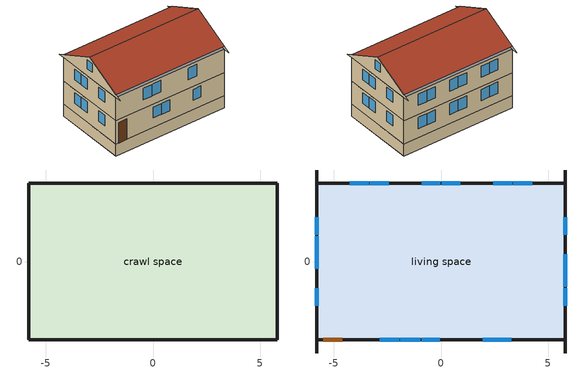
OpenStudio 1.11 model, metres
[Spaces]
crawl space
 floor ground (GrndUninsUnfinCSFloor): 5.79,3.66 5.79,-3.66 -5.79,-3.66 -5.79,3.66 z-1.22
 wall ground (GrndInsUnfinCSWall): -5.79,-3.66 5.79,-3.66 5.79,3.66 -5.79,3.66 -5.79,-3.66 z-1.22:0
living space
 floor adiabatic (FinUninsFinFloor): 5.79,3.66 5.79,-3.66 -5.79,-3.66 -5.79,3.66 z4.88; 5.79,3.66 5.79,-3.66 -5.79,-3.66 -5.79,3.66 z2.44
 floor to crawl space (UnfinCSInsFinFloor): 5.79,3.66 5.79,-3.66 -5.79,-3.66 -5.79,3.66 z0
 wall outside (ExtInsFinWall): -5.79,3.66 -5.79,-3.66 5.79,-3.66 5.79,3.66 -5.79,3.66 z0:2.44; 5.79,3.66 -5.79,3.66 -5.79,-3.66 5.79,-3.66 5.79,3.66 z2.44:4.88; -5.79,0,7.01 -5.79,4.27,4.88 -5.79,-4.27,4.88; 5.79,0,7.01 5.79,-4.27,4.88 5.79,4.27,4.88
 window (Left-Glass): -5.79,2.07 -5.79,1.24 / -5.79,1.18 -5.79,0.35 / -5.79,-1.24 -5.79,-2.07 z1.03:2.13; -5.79,-1.24 -5.79,-2.07 / -5.79,1.18 -5.79,0.35 / -5.79,2.07 -5.79,1.24 z3.47:4.57; -5.79,0.34 -5.79,-0.34 z5.63:6.54
 window (Back-Glass): 0.9,3.66 0.03,3.66 / -3.38,3.66 -4.25,3.66 / -2.44,3.66 -3.32,3.66 / 3.32,3.66 2.44,3.66 / -0.03,3.66 -0.9,3.66 / 4.25,3.66 3.38,3.66 z3.41:4.57; -3.38,3.66 -4.25,3.66 / -2.44,3.66 -3.32,3.66 / 4.25,3.66 3.38,3.66 / 0.9,3.66 0.03,3.66 / 3.32,3.66 2.44,3.66 / -0.03,3.66 -0.9,3.66 z0.97:2.13
 window (Front-Glass): -0.9,-3.66 -0.06,-3.66 / 2.44,-3.66 3.29,-3.66 / -1.81,-3.66 -0.96,-3.66 z1.01:2.13; -1.89,-3.66 -0.99,-3.66 / 1.95,-3.66 2.85,-3.66 / -2.85,-3.66 -1.95,-3.66 z3.37:4.57
 window (Right-Glass): 5.79,-1.18 5.79,-0.35 / 5.79,1.24 5.79,2.07 / 5.79,-2.07 5.79,-1.24 z3.47:4.57; 5.79,1.24 5.79,2.07 / 5.79,-2.07 5.79,-1.24 / 5.79,-1.18 5.79,-0.35 z1.03:2.13; 5.79,-0.34 5.79,0.34 z5.63:6.54
 door (LivingDoors): -5.49,-3.66 -4.62,-3.66 z0:2.13
 roof outside (FinInsExtRoof): -5.79,0,7.01 -5.79,-3.66,5.18 5.79,-3.66,5.18 5.79,0,7.01; 5.79,0,7.01 5.79,3.66,5.18 -5.79,3.66,5.18 -5.79,0,7.01
[Site]
Atlanta Hartsfield Intl Ap: Latitude {deg}=33.63; Longitude {deg}=-84.43; Time Zone {hr}=-5; Elevation {m}=308; Terrain=Suburbs
[Building]
Atlanta Hartsfield Intl Ap GA 2736 sqft: North Axis {deg}=180
[ClimateZones]
Climate Zone Institution Name 1=ASHRAE; Climate Zone Document Name 1=ANSI/ASHRAE Standard 169; Climate Zone Document Year 1=2006; Climate Zone Institution Name 2=CEC; Climate Zone Document Name 2=California Climate Zone Descriptions; Climate Zone Document Year 2=1995
[Construction]
Left-Glass: Left-Win
ExtInsFinWall: ResExtFinish, StudandCavity, ResExtWallMass
Back-Glass: Back-Win
FinUninsFinFloor: CeilingMass, StudandAirFloor, Plywood-3_4in, FloorMass, CarpetBareLayer
Front-Glass: Front-Win
Right-Glass: Right-Win
GrndInsUnfinCSWall: CWall-FicR, Soil-12in, Concrete-8in
GrndUninsUnfinCSFloor: CFloor-FicR, Soil-12in
UnfinCSInsFinFloor: CrawlCeilingIns, Plywood-3_4in, FloorMass, CarpetBareLayer
LivingDoors: DoorMaterial
FinInsExtRoof: RoofingMaterial, Plywood-3_4in, RoofIns, CeilingMass
[WindowMaterial:SimpleGlazingSystem] U-Factor {W/m2-K}=1.98077; Solar Heat Gain Coefficient=0.309131
Left-Win; Back-Win; Front-Win; Right-Win
[Material] Roughness=Rough
Name | Thickness {m} | Conductivity {W/m-K} | Density {kg/m3} | Specific Heat {J/kg-K} | Thermal Absorptance | Solar Absorptance | Visible Absorptance
ResExtFinish | 0.0254 | 0.649125 | 1281.6 | 879.27 | 0.9 | 0.75 | 0.75
StudandCavity | 0.0889 | 0.0553846 | 162.403 | 1178.92
ResExtWallMass | 0.0127 | 0.160291 | 801 | 837.4 | 0.9 | 0.5 | 0.1
StudandAirFloor | 0.0889 | 0.448793 | 67.6416 | 1211.14
CeilingMass | 0.0127 | 0.160291 | 801 | 837.4 | 0.9 | 0.3 | 0.1
Plywood-3_4in | 0.01905 | 0.115458 | 512.64 | 1214.23
FloorMass | 0.015875 | 0.115458 | 544.68 | 1214.23 | 0.9 | 0.6
CarpetBareLayer | 0.0127 | 0.0433444 | 54.468 | 1339.84 | 0.9 | 0.9
Soil-12in | 0.3048 | 1.731 | 1842.3 | 418.7
Concrete-8in | 0.2032 | 1.31141 | 2242.8 | 837.4 | 0.9
CrawlCeilingIns | 0.23495 | 0.104255 | 106.365 | 1151.69
RoofIns | 0.1397 | 0.0500456 | 78.34581 | 1123.46
RoofingMaterial | 0.0094488 | 0.162714 | 1121.4 | 1465.45 | 0.91 | 0.92 | 0.92
DoorMaterial | 0.04445 | 0.0612267 | 512.64 | 1214.23
[Material:NoMass] Roughness=Rough
Name | Thermal Resistance {m2-K/W}
CWall-FicR | 0.0995182
CFloor-FicR | 176.1
[ThermalZone] Multiplier=1; Use Ideal Air Loads=No
Name | Ceiling Height {m} | Volume {m3}
living zone | 7.0104 | 490.674
crawl zone | 1.2192 | 103.3
[Sizing:Zone] Zone Cooling Design Supply Air Temperature Input Method=SupplyAirTemperature; Zone Cooling Design Supply Air Temperature {C}=14; Zone Cooling Design Supply Air Temperature Difference {deltaC}=11.11; Zone Heating Design Supply Air Temperature Input Method=SupplyAirTemperature; Zone Heating Design Supply Air Temperature {C}=40; Zone Heating Design Supply Air Temperature Difference {deltaC}=11.11; Zone Cooling Design Supply Air Humidity Ratio {kg-H2O/kg-air}=0.0085; Zone Heating Design Supply Air Humidity Ratio {kg-H2O/kg-air}=0.008; Cooling Design Air Flow Method=DesignDay; Heating Design Air Flow Method=DesignDay; Account for Dedicated Outdoor Air System=No; Dedicated Outdoor Air System Control Strategy=NeutralSupplyAir; Dedicated Outdoor Air Low Setpoint Temperature for Design {C}=Autosize; Dedicated Outdoor Air High Setpoint Temperature for Design {C}=Autosize
living zone; crawl zone
[Space]
Name | Space Type | Thermal Zone
living space | living space type | living zone
crawl space | crawl space type | crawl zone
[SpaceType]
crawl space type; living space type
[ElectricEquipment]
unit=1|bed=3.0|bath=2.0|space=living space: Electric Equipment Definition=unit=1|bed=3.0|bath=2.0|space={316e9710-b6d9-4f03-bea9-088fd4b8dffc}; Space or SpaceType=living space type; Schedule=empty_schedule
[Schedule:Ruleset]
empty_schedule: Default Day Schedule=Schedule Day 1
[Schedule:Day]
Schedule Day 1: 24, 0, 0
